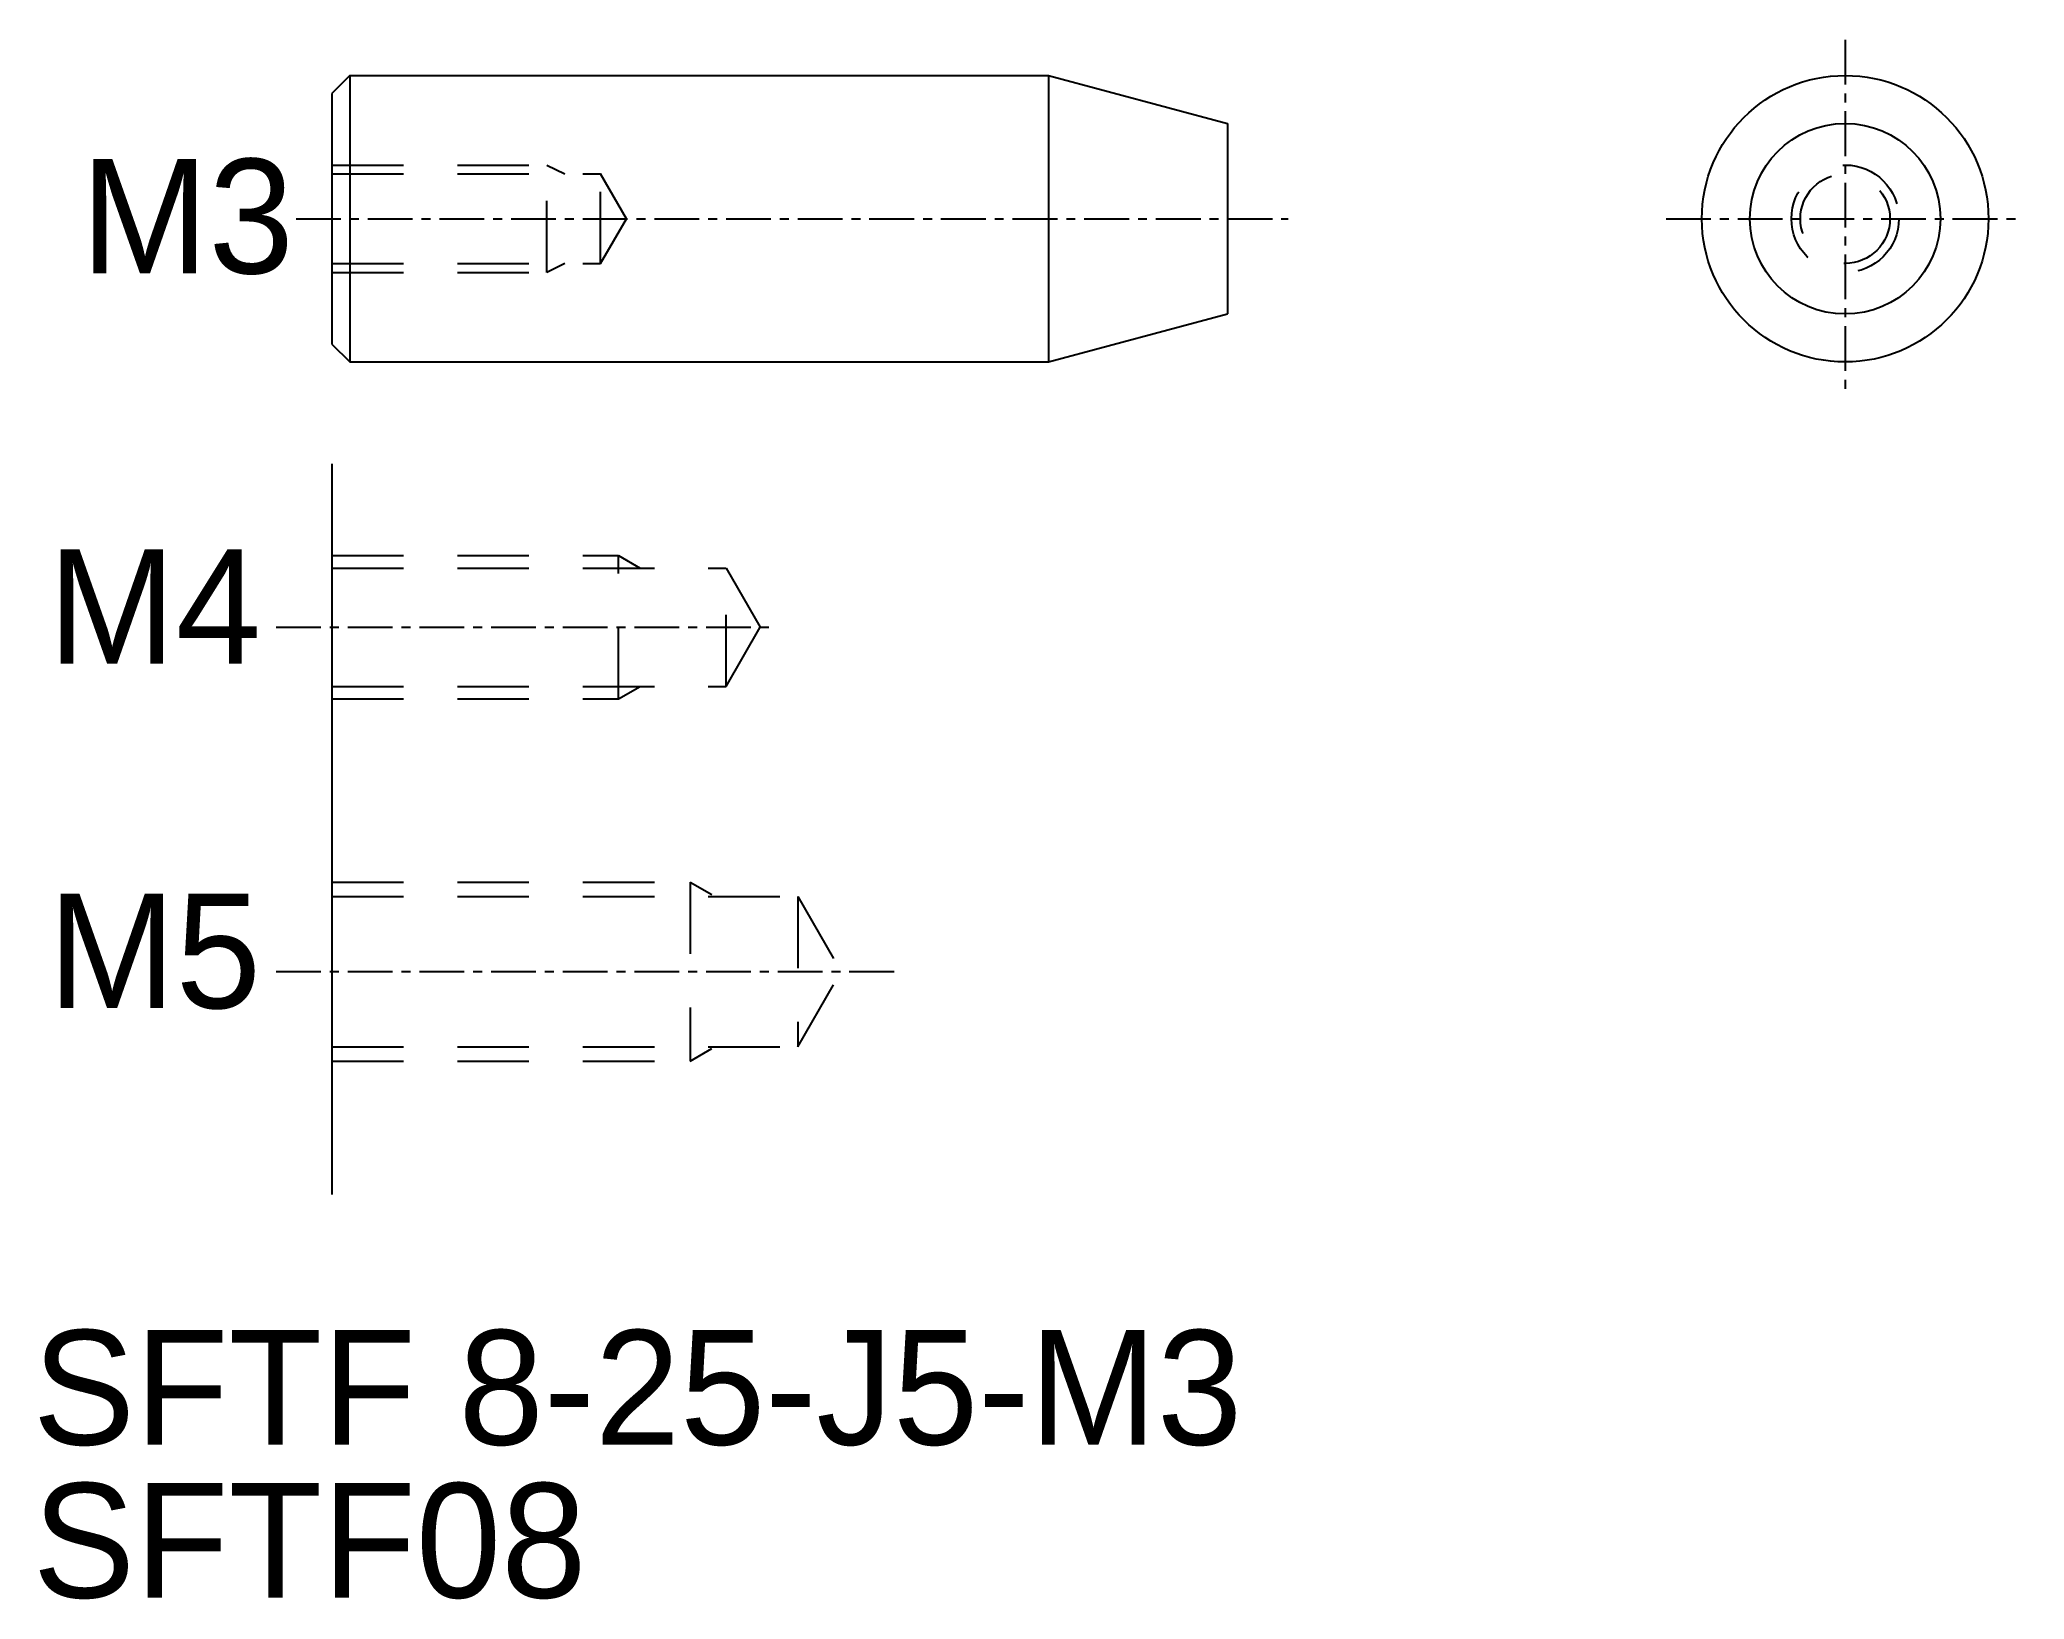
# Model space of a CAD drawing. Extents: x 266.8 to 322.2, y 68.3 to 111.8.
import ezdxf

# ---------------------------------------------------------------- set-up
doc = ezdxf.new("R2010")
doc.units = 0
doc.linetypes.add('CENTER', pattern=[2, 1.25, -0.25, 0.25, -0.25])
doc.linetypes.add('DASHED', pattern=[3.5, 2, -1.5])
doc.layers.get('0').update_dxf_attribs({"linetype": 'CONTINUOUS'})
doc.layers.add('CENTER', color=1, linetype='CENTER')

msp = doc.modelspace()

# ---------------------------------------------------------------- linework, layer by layer
at = {"color": 7, "linetype": 'CONTINUOUS'}
for p, q in [((275.443, 110.826), (274.943, 110.326)), ((275.443, 110.826), (294.943, 110.826)), ((275.443, 110.826), (275.443, 102.826)), ((294.943, 110.826), (294.943, 102.826)), ((294.943, 110.826), (299.943, 109.486)), ((274.943, 110.326), (274.943, 103.326)), ((299.943, 109.486), (299.943, 104.166)), ((299.943, 108.576), (299.943, 108.576)), ((294.943, 102.826), (299.943, 104.166)), ((274.943, 103.326), (275.443, 102.826)), ((275.443, 102.826), (294.943, 102.826)), ((274.943, 99.982), (274.943, 79.573))]:
    msp.add_line(p, q, dxfattribs=at)
at = {"color": 3, "linetype": 'DASHED'}
for p, q in [((274.943, 108.326), (280.943, 108.326)), ((274.943, 108.076), (282.443, 108.076)), ((280.943, 108.326), (281.443, 108.076)), ((280.943, 105.326), (280.943, 108.326)), ((283.165, 106.826), (282.443, 108.076)), ((282.443, 105.576), (282.443, 108.076)), ((282.443, 105.576), (283.165, 106.826)), ((274.943, 105.576), (282.443, 105.576)), ((274.943, 105.326), (280.943, 105.326)), ((281.443, 105.576), (280.943, 105.326)), ((274.943, 97.416), (282.943, 97.416)), ((274.943, 97.066), (285.943, 97.066)), ((282.943, 93.416), (282.943, 97.416)), ((282.943, 97.416), (283.549, 97.066)), ((285.943, 93.766), (285.943, 97.066)), ((285.943, 97.066), (286.896, 95.416)), ((285.943, 93.766), (286.896, 95.416)), ((274.943, 93.766), (285.943, 93.766)), ((282.943, 93.416), (283.549, 93.766)), ((274.943, 93.416), (282.943, 93.416)), ((274.943, 88.299), (284.943, 88.299)), ((284.943, 88.299), (284.943, 83.299)), ((284.943, 88.299), (285.549, 87.949)), ((274.943, 87.899), (287.943, 87.899)), ((287.943, 87.899), (289.155, 85.799)), ((287.943, 87.899), (287.943, 83.699)), ((287.943, 83.699), (289.155, 85.799)), ((274.943, 83.699), (287.943, 83.699)), ((274.943, 83.299), (284.943, 83.299)), ((284.943, 83.299), (285.549, 83.649))]:
    msp.add_line(p, q, dxfattribs=at)
msp.add_line((299.943, 106.826), (299.943, 106.826))
at = {"color": 7, "linetype": 'CONTINUOUS'}
for radius in [4, 2.66]:
    msp.add_circle((317.183, 106.826), radius, dxfattribs=at)
at = {"color": 3, "linetype": 'DASHED'}
for radius in [1.5, 1.25]:
    msp.add_circle((317.183, 106.826), radius, dxfattribs=at)
at = {"layer": 'CENTER', "linetype": 'CENTER'}
for p, q in [((317.183, 111.826), (317.183, 101.826)), ((273.943, 106.826), (301.635, 106.826)), ((312.183, 106.826), (322.183, 106.826)), ((273.385, 95.416), (287.337, 95.416)), ((273.385, 85.799), (290.643, 85.799))]:
    msp.add_line(p, q, dxfattribs=at)

# ---------------------------------------------------------------- texts
at = {"color": 7, "linetype": 'CONTINUOUS'}
for s, p in [('M3', (267.935, 105.298)), ('M4', (267.018, 94.396)), ('M5', (267.018, 84.778)), ('SFTF 8-25-J5-M3', (266.591, 72.586)), ('SFTF08', (266.591, 68.313))]:
    msp.add_text(s, height=3.2, dxfattribs=at).set_placement(p)

doc.saveas('drawing.dxf')
